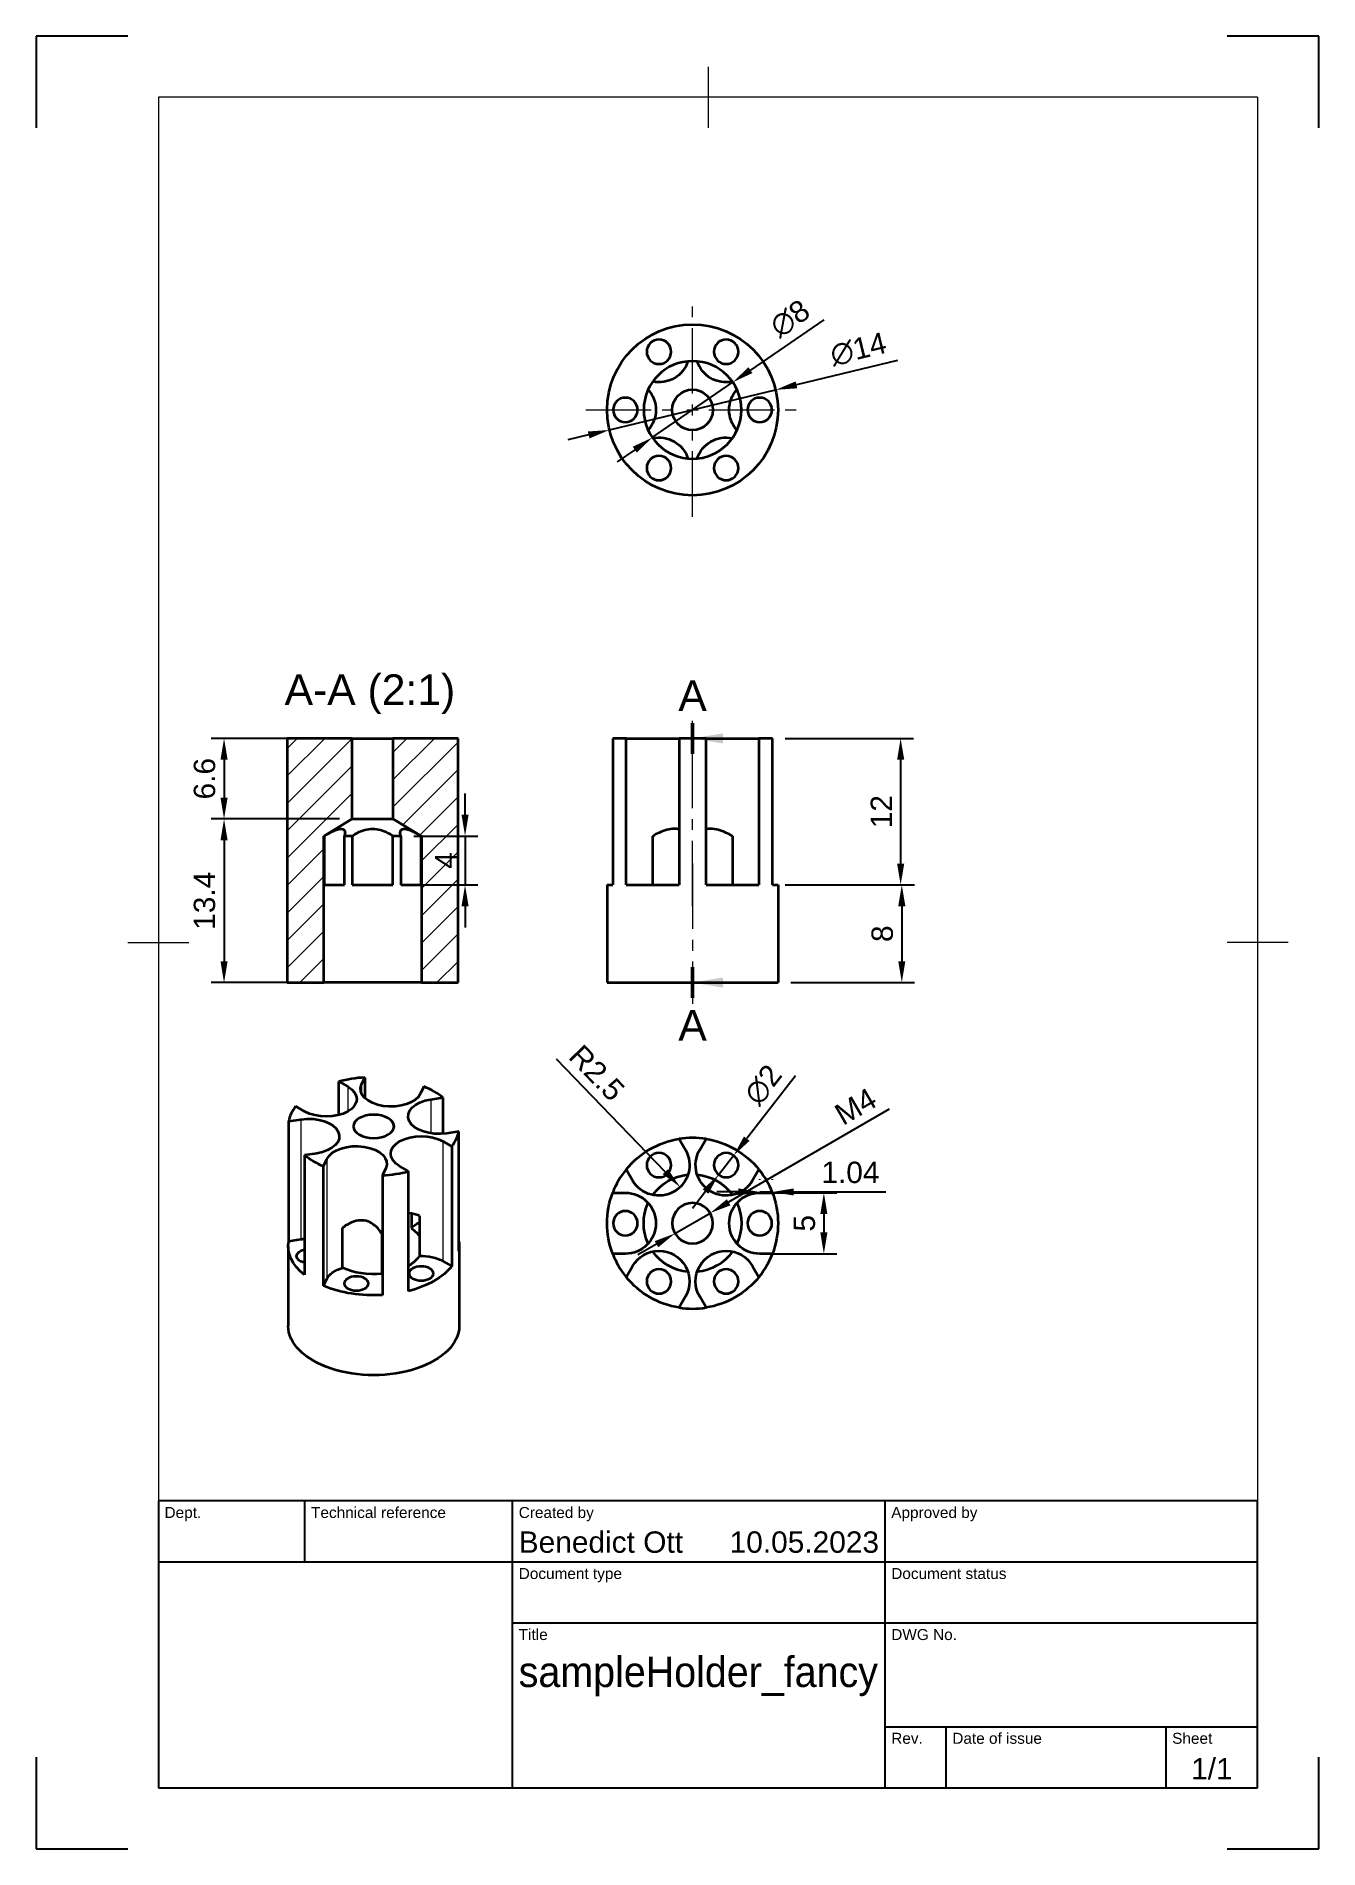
# Model space of a CAD drawing. Header units: millimetres. Extents: x 0 to 210, y 0 to 297.
import ezdxf
from ezdxf.enums import TextEntityAlignment as Align

# ---------------------------------------------------------------- set-up
doc = ezdxf.new("R2010")
doc.units = ezdxf.units.MM
doc.header["$LTSCALE"] = 0.75
doc.linetypes.add('CENTER2', pattern=[28.575, 19.05, -3.175, 3.175, -3.175])
for name, color, linetype, lineweight in [('BORDER', 7, 'Continuous', 18), ('FD_Dimensions', 7, 'Continuous', 18), ('Hatching', 7, 'Continuous', 18), ('Section Lines', 7, 'Continuous', 18), ('Smart Centers', 7, 'CENTER2', 18), ('TITLEBLOCK', 7, 'Continuous', 25), ('View Labels', 7, 'Continuous', 18), ('Visible', 7, 'Continuous', 35), ('Visible Narrow', 7, 'Continuous', 18)]:
    doc.layers.add(name, color=color, linetype=linetype, lineweight=lineweight)
doc.styles.add('FusionTitle', font='arial.ttf')
doc.styles.get("Standard").update_dxf_attribs({"font": 'arial.ttf'})
doc.dimstyles.new('Dim-ISO-25', dxfattribs={"dimtxt": 3.5, "dimasz": 3.5, "dimexe": 2.1, "dimexo": 2.1, "dimgap": 1.4, "dimtad": 1, "dimzin": 12, "dimdsep": 46, "dimtxsty": 'Standard', "dimcen": 0, "dimazin": 3, "dimtp": 0.1, "dimtm": 0.1, "dimtfac": 0.714286, "dimtmove": 0, "dimatfit": 3, "dimfxl": 1, "dimtzin": 12, "dimarcsym": 0})

# ---------------------------------------------------------------- blocks, each defined once
blk = doc.blocks.new('ISO_A4(P)_SHEET')
at = {"layer": 'BORDER'}
for p, q in [((110, 292), (110, 282)), ((200, 287), (20, 287)), ((20, 287), (20, 10)), ((200, 287), (200, 10)), ((15, 148.5), (25, 148.5)), ((205, 148.5), (195, 148.5)), ((20, 10), (200, 10))]:
    blk.add_line(p, q, dxfattribs=at)
at = {"layer": 'Defpoints'}
for p, q in [((15, 297), (0, 297)), ((0, 297), (0, 282)), ((210, 297), (195, 297)), ((210, 282), (210, 297)), ((0, 15), (0, 0)), ((210, 0), (210, 15)), ((0, 0), (15, 0)), ((195, 0), (210, 0))]:
    blk.add_line(p, q, dxfattribs=at)
blk = doc.blocks.new('ISO_TITLEBLOCK')
at = {"layer": 'TITLEBLOCK'}
for p, q in [((0, 47), (-180, 47)), ((-180, 47), (-180, 0)), ((-156, 37), (-156, 47)), ((-122, 0), (-122, 47)), ((-61, 0), (-61, 47)), ((0, 0), (0, 47)), ((-180, 37), (0, 37)), ((-122, 27), (0, 27)), ((-61, 10), (0, 10)), ((-51, 0), (-51, 10)), ((-15, 0), (-15, 10)), ((-180, 0), (0, 0))]:
    blk.add_line(p, q, dxfattribs=at)
at = {"layer": 'TITLEBLOCK', "style": 'FusionTitle'}
for s, p in [('Dept.', (-179, 46)), ('Technical reference', (-155, 46)), ('Created by', (-121, 46)), ('Approved by', (-60, 46)), ('Document type', (-121, 36)), ('Document status', (-60, 36)), ('Title', (-121, 26)), ('DWG No.', (-60, 26)), ('Rev.', (-60, 9)), ('Date of issue', (-50, 9)), ('Sheet', (-14, 9))]:
    blk.add_text(s, height=1.8, dxfattribs=at).set_placement(p, align=Align.TOP_LEFT)
for tag, height, p in [('DEPT', 3.5, (-179, 42)), ('TECHNICAL_REFERENCE', 3.5, (-155, 42)), ('CREATED_BY', 3.5, (-121, 42)), ('APPROVED_BY', 3.5, (-60, 42)), ('DOCUMENT_TYPE', 3.5, (-121, 32)), ('DOCUMENT_STATUS', 3.5, (-60, 32)), ('TITLE_1', 5, (-121, 21.5)), ('TITLE_2', 5, (-121, 14)), ('TITLE_3', 5, (-121, 6.5)), ('DATE_OF_ISSUE', 3.5, (-50, 5))]:
    blk.add_attdef(tag, text='', height=height, dxfattribs=at).set_placement(p, align=Align.TOP_LEFT)
for tag, p in [('CREATED_DATE', (-62, 42)), ('APPROVED_DATE', (-0.99, 42))]:
    blk.add_attdef(tag, text='', height=3.5, dxfattribs=at).set_placement(p, align=Align.TOP_RIGHT)
for tag, height, p in [('DRAWING_NUMBER', 5, (-30.5, 19.75)), ('REV', 3.5, (-56, 4.85)), ('SHEET', 3.5, (-7.5, 4.85))]:
    blk.add_attdef(tag, text='', height=height, dxfattribs=at).set_placement(p, align=Align.TOP_CENTER)
blk = doc.blocks.new('*U8')
at = {"layer": 'Smart Centers', "color": 0, "ltscale": 0.75, "transparency": 16777216}
blk.add_line((0, 11.5), (0, -11.5), dxfattribs=at)
blk = doc.blocks.new('*U9')
at = {"layer": 'Smart Centers', "color": 0, "ltscale": 0.75, "transparency": 16777216}
blk.add_line((0, -15.5), (0, 15.5), dxfattribs=at)
blk = doc.blocks.new('*U10')
at = {"layer": 'Smart Centers', "color": 0, "ltscale": 0.75, "transparency": 16777216}
for p, q in [((0, 2.678906), (0, 17.5)), ((-17.5, 0), (-2.678906, 0)), ((2.678906, 0), (17.5, 0)), ((0, -17.5), (0, -2.678906))]:
    blk.add_line(p, q, dxfattribs=at)
at = {"layer": 'Smart Centers', "color": 0, "linetype": 'Continuous', "ltscale": 0.75, "transparency": 16777216}
for p, q in [((-0.892969, 0), (0.892969, 0)), ((0, -0.892969), (0, 0.892969))]:
    blk.add_line(p, q, dxfattribs=at)
blk = doc.blocks.new('*D24')
at = {"layer": 'Defpoints', "color": 0, "transparency": 16777216}
for p in [(120.541384, 181.938508), (120.541384, 157.938508), (141.541384, 157.938508)]:
    blk.add_point(p, dxfattribs=at)
at = {"layer": 'FD_Dimensions', "color": 0, "lineweight": -2, "transparency": 16777216}
for p, q in [((122.641384, 181.938508), (143.641384, 181.938508)), ((141.541384, 178.438508), (141.541384, 161.438508)), ((122.641384, 157.938508), (143.641384, 157.938508))]:
    blk.add_line(p, q, dxfattribs=at)
at = {"layer": 'FD_Dimensions', "color": 0, "transparency": 16777216}
for points in [[(140.958051, 178.438508), (142.124717, 178.438508), (141.541384, 181.938508)], [(140.958051, 161.438508), (142.124717, 161.438508), (141.541384, 157.938508)]]:
    blk.add_solid(points, dxfattribs=at)
at = {"layer": 'FD_Dimensions', "color": 0, "transparency": 16777216, "insert": (138.384222, 169.938508), "char_height": 3.5, "attachment_point": 5, "rotation": 90}
blk.add_mtext('12', dxfattribs=at)
blk = doc.blocks.new('*D25')
at = {"layer": 'Defpoints', "color": 0, "transparency": 16777216}
for p in [(121.464687, 157.938508), (121.464687, 141.938508), (141.727066, 141.938508)]:
    blk.add_point(p, dxfattribs=at)
at = {"layer": 'FD_Dimensions', "color": 0, "lineweight": -2, "transparency": 16777216}
for p, q in [((123.564687, 157.938508), (143.827066, 157.938508)), ((141.727066, 154.438508), (141.727066, 145.438508)), ((123.564687, 141.938508), (143.827066, 141.938508))]:
    blk.add_line(p, q, dxfattribs=at)
at = {"layer": 'FD_Dimensions', "color": 0, "transparency": 16777216}
for points in [[(141.143733, 154.438508), (142.310399, 154.438508), (141.727066, 157.938508)], [(141.143733, 145.438508), (142.310399, 145.438508), (141.727066, 141.938508)]]:
    blk.add_solid(points, dxfattribs=at)
at = {"layer": 'FD_Dimensions', "color": 0, "transparency": 16777216, "insert": (138.540061, 149.938508), "char_height": 3.5, "attachment_point": 5, "rotation": 90}
blk.add_mtext('8', dxfattribs=at)
blk = doc.blocks.new('*D26')
at = {"layer": 'Defpoints', "color": 0, "transparency": 16777216}
for p in [(121.073551, 239.057407), (93.855823, 232.485094)]:
    blk.add_point(p, dxfattribs=at)
at = {"layer": 'FD_Dimensions', "color": 0, "lineweight": -2, "transparency": 16777216}
for p, q in [((141.022262, 243.874458), (124.475767, 239.878946)), ((93.855823, 232.485094), (121.073551, 239.057407)), ((90.453607, 231.663555), (87.051392, 230.842015))]:
    blk.add_line(p, q, dxfattribs=at)
at = {"layer": 'FD_Dimensions', "color": 0, "transparency": 16777216}
for points in [[(124.338844, 240.445982), (124.61269, 239.31191), (121.073551, 239.057407)], [(90.316684, 232.230591), (90.590531, 231.096519), (93.855823, 232.485094)]]:
    blk.add_solid(points, dxfattribs=at)
at = {"layer": 'FD_Dimensions', "color": 0, "transparency": 16777216, "insert": (134.609709, 245.70531), "char_height": 3.5, "attachment_point": 5, "rotation": 13.57541055}
blk.add_mtext('∅14', dxfattribs=at)
blk = doc.blocks.new('*D27')
at = {"layer": 'Defpoints', "color": 0, "transparency": 16777216}
for p in [(98.488481, 115.613846), (101.964687, 112.019964)]:
    blk.add_point(p, dxfattribs=at)
at = {"layer": 'FD_Dimensions', "color": 0, "lineweight": -2, "transparency": 16777216}
blk.add_line((85.139251, 129.414968), (103.007549, 110.9418), dxfattribs=at)
at = {"layer": 'FD_Dimensions', "color": 0, "transparency": 16777216}
blk.add_solid([(103.426836, 111.347357), (102.588263, 110.536242), (105.440894, 108.426082)], dxfattribs=at)
at = {"layer": 'FD_Dimensions', "color": 0, "transparency": 16777216, "insert": (91.791923, 127.12112), "char_height": 3.5, "attachment_point": 5, "rotation": 314.046453}
blk.add_mtext('R2.5', dxfattribs=at)
blk = doc.blocks.new('*D28')
at = {"layer": 'Defpoints', "color": 0, "transparency": 16777216}
for p in [(114.192639, 113.598614), (111.736736, 110.441315)]:
    blk.add_point(p, dxfattribs=at)
at = {"layer": 'FD_Dimensions', "color": 0, "lineweight": -2, "transparency": 16777216}
for p, q in [((124.348953, 126.65553), (116.341554, 116.361251)), ((111.736736, 110.441315), (114.192639, 113.598614)), ((109.58782, 107.678678), (107.438905, 104.916041))]:
    blk.add_line(p, q, dxfattribs=at)
at = {"layer": 'FD_Dimensions', "color": 0, "transparency": 16777216}
for points in [[(115.881115, 116.719403), (116.801994, 116.003098), (114.192639, 113.598614)], [(109.127381, 108.03683), (110.04826, 107.320525), (111.736736, 110.441315)]]:
    blk.add_solid(points, dxfattribs=at)
at = {"layer": 'FD_Dimensions', "color": 0, "transparency": 16777216, "insert": (119.034196, 125.173096), "char_height": 3.5, "attachment_point": 5, "rotation": 52.12245854}
blk.add_mtext('∅2', dxfattribs=at)
blk = doc.blocks.new('*D29')
at = {"layer": 'Defpoints', "color": 0, "transparency": 16777216}
for p in [(110.345722, 104.167562), (104.583653, 100.819808)]:
    blk.add_point(p, dxfattribs=at)
at = {"layer": 'FD_Dimensions', "color": 0, "lineweight": -2, "transparency": 16777216}
for p, q in [((139.63296, 121.183409), (113.372018, 105.925836)), ((104.583653, 100.819808), (110.345722, 104.167562)), ((101.557356, 99.061533), (98.53106, 97.303259))]:
    blk.add_line(p, q, dxfattribs=at)
at = {"layer": 'FD_Dimensions', "color": 0, "transparency": 16777216}
for points in [[(113.078973, 106.430219), (113.665064, 105.421454), (110.345722, 104.167562)], [(101.264311, 99.565916), (101.850402, 98.55715), (104.583653, 100.819808)]]:
    blk.add_solid(points, dxfattribs=at)
at = {"layer": 'FD_Dimensions', "color": 0, "transparency": 16777216, "insert": (134.162568, 121.648185), "char_height": 3.5, "attachment_point": 5, "rotation": 30.15653149}
blk.add_mtext('M4', dxfattribs=at)
blk = doc.blocks.new('*D30')
at = {"layer": 'Defpoints', "color": 0, "transparency": 16777216}
for p in [(118.464687, 107.493685), (118.464687, 97.493685), (128.964687, 97.493685)]:
    blk.add_point(p, dxfattribs=at)
at = {"layer": 'FD_Dimensions', "color": 0, "lineweight": -2, "transparency": 16777216}
for p, q in [((120.564687, 107.493685), (131.064687, 107.493685)), ((128.964687, 103.993685), (128.964687, 100.993685)), ((120.564687, 97.493685), (131.064687, 97.493685))]:
    blk.add_line(p, q, dxfattribs=at)
at = {"layer": 'FD_Dimensions', "color": 0, "transparency": 16777216}
for points in [[(128.381354, 103.993685), (129.548021, 103.993685), (128.964687, 107.493685)], [(128.381354, 100.993685), (129.548021, 100.993685), (128.964687, 97.493685)]]:
    blk.add_solid(points, dxfattribs=at)
at = {"layer": 'FD_Dimensions', "color": 0, "transparency": 16777216, "insert": (125.784844, 102.493685), "char_height": 3.5, "attachment_point": 5, "rotation": 90}
blk.add_mtext('5', dxfattribs=at)
blk = doc.blocks.new('*D31')
at = {"layer": 'Defpoints', "color": 0, "transparency": 16777216}
for p in [(118.464687, 107.493685), (120.541384, 107.622844), (120.541384, 107.493685)]:
    blk.add_point(p, dxfattribs=at)
at = {"layer": 'FD_Dimensions', "color": 0, "lineweight": -2, "transparency": 16777216}
for p, q in [((114.964687, 107.622844), (111.464687, 107.622844)), ((118.464687, 109.593685), (118.464687, 109.722844)), ((118.464687, 107.622844), (120.541384, 107.622844)), ((120.541384, 109.593685), (120.541384, 109.722844)), ((124.041384, 107.622844), (139.088997, 107.622844))]:
    blk.add_line(p, q, dxfattribs=at)
at = {"layer": 'FD_Dimensions', "color": 0, "transparency": 16777216}
for points in [[(114.964687, 108.206178), (114.964687, 107.039511), (118.464687, 107.622844)], [(124.041384, 108.206178), (124.041384, 107.039511), (120.541384, 107.622844)]]:
    blk.add_solid(points, dxfattribs=at)
at = {"layer": 'FD_Dimensions', "color": 0, "transparency": 16777216, "insert": (133.31519, 110.80985), "char_height": 3.5, "attachment_point": 5}
blk.add_mtext('1.04', dxfattribs=at)
blk = doc.blocks.new('*D32')
at = {"layer": 'Defpoints', "color": 0, "transparency": 16777216}
for p in [(114.055945, 240.305048), (100.873429, 231.237453)]:
    blk.add_point(p, dxfattribs=at)
at = {"layer": 'FD_Dimensions', "color": 0, "lineweight": -2, "transparency": 16777216}
for p, q in [((128.95613, 250.554141), (116.939621, 242.288584)), ((100.873429, 231.237453), (114.055945, 240.305048)), ((97.989754, 229.253916), (95.106079, 227.27038))]:
    blk.add_line(p, q, dxfattribs=at)
at = {"layer": 'FD_Dimensions', "color": 0, "transparency": 16777216}
for points in [[(116.609031, 242.769197), (117.27021, 241.807972), (114.055945, 240.305048)], [(97.659165, 229.734529), (98.320343, 228.773304), (100.873429, 231.237453)]]:
    blk.add_solid(points, dxfattribs=at)
at = {"layer": 'FD_Dimensions', "color": 0, "transparency": 16777216, "insert": (123.424208, 250.735975), "char_height": 3.5, "attachment_point": 5, "rotation": 34.52216492}
blk.add_mtext('∅8', dxfattribs=at)
blk = doc.blocks.new('*D33')
at = {"layer": 'Defpoints', "color": 0, "transparency": 16777216}
for p in [(51.748368, 168.743325), (30.748368, 141.938508), (47.080368, 141.938508)]:
    blk.add_point(p, dxfattribs=at)
at = {"layer": 'FD_Dimensions', "color": 0, "lineweight": -2, "transparency": 16777216}
for p, q in [((49.648368, 168.743325), (28.648368, 168.743325)), ((30.748368, 165.243325), (30.748368, 145.438508)), ((44.980368, 141.938508), (28.648368, 141.938508))]:
    blk.add_line(p, q, dxfattribs=at)
at = {"layer": 'FD_Dimensions', "color": 0, "transparency": 16777216}
for points in [[(30.165035, 165.243325), (31.331702, 165.243325), (30.748368, 168.743325)], [(30.165035, 145.438508), (31.331702, 145.438508), (30.748368, 141.938508)]]:
    blk.add_solid(points, dxfattribs=at)
at = {"layer": 'FD_Dimensions', "color": 0, "transparency": 16777216, "insert": (27.560169, 155.340917), "char_height": 3.5, "attachment_point": 5, "rotation": 90}
blk.add_mtext('13.4', dxfattribs=at)
blk = doc.blocks.new('*D34')
at = {"layer": 'Defpoints', "color": 0, "transparency": 16777216}
for p in [(51.748368, 181.938508), (30.748368, 168.743325), (51.748368, 168.743325)]:
    blk.add_point(p, dxfattribs=at)
at = {"layer": 'FD_Dimensions', "color": 0, "lineweight": -2, "transparency": 16777216}
for p, q in [((49.648368, 181.938508), (28.648368, 181.938508)), ((30.748368, 178.438508), (30.748368, 172.243325)), ((49.648368, 168.743325), (28.648368, 168.743325))]:
    blk.add_line(p, q, dxfattribs=at)
at = {"layer": 'FD_Dimensions', "color": 0, "transparency": 16777216}
for points in [[(30.165035, 178.438508), (31.331702, 178.438508), (30.748368, 181.938508)], [(30.165035, 172.243325), (31.331702, 172.243325), (30.748368, 168.743325)]]:
    blk.add_solid(points, dxfattribs=at)
at = {"layer": 'FD_Dimensions', "color": 0, "transparency": 16777216, "insert": (27.561363, 175.340917), "char_height": 3.5, "attachment_point": 5, "rotation": 90}
blk.add_mtext('6.6', dxfattribs=at)
blk = doc.blocks.new('*D35')
at = {"layer": 'Defpoints', "color": 0, "transparency": 16777216}
for p in [(59.712344, 165.938508), (59.712344, 157.938508), (70.212344, 157.938508)]:
    blk.add_point(p, dxfattribs=at)
at = {"layer": 'FD_Dimensions', "color": 0, "lineweight": -2, "transparency": 16777216}
for p, q in [((70.212344, 169.438508), (70.212344, 172.938508)), ((61.812344, 165.938508), (72.312344, 165.938508)), ((70.212344, 165.938508), (70.212344, 157.938508)), ((61.812344, 157.938508), (72.312344, 157.938508)), ((70.212344, 154.438508), (70.212344, 150.938508))]:
    blk.add_line(p, q, dxfattribs=at)
at = {"layer": 'FD_Dimensions', "color": 0, "transparency": 16777216}
for points in [[(69.62901, 169.438508), (70.795677, 169.438508), (70.212344, 165.938508)], [(69.62901, 154.438508), (70.795677, 154.438508), (70.212344, 157.938508)]]:
    blk.add_solid(points, dxfattribs=at)
at = {"layer": 'FD_Dimensions', "color": 0, "transparency": 16777216, "insert": (67.062344, 161.938508), "char_height": 3.5, "attachment_point": 5, "rotation": 90}
blk.add_mtext('4', dxfattribs=at)

msp = doc.modelspace()

# ---------------------------------------------------------------- hatches: boundary and pattern name
at = {"layer": 'Hatching'}
h = msp.add_hatch(dxfattribs=at)
h.set_pattern_fill('ANSI31', color=256, style=0)
h.paths.add_polyline_path([(69.08, 141.939), (69.08, 181.939), (58.412, 181.939), (58.412, 168.743), (63.08, 165.939), (63.08, 141.939)], flags=0)
h.paths.add_polyline_path([(41.08, 181.939), (41.08, 141.939), (47.08, 141.939), (47.08, 165.939), (51.748, 168.743), (51.748, 181.939)], flags=0)

# ---------------------------------------------------------------- linework, layer by layer
at = {"layer": 'Section Lines', "lineweight": 50}
for p, q in [((107.465, 184.439), (107.465, 179.439)), ((107.465, 139.439), (107.465, 144.439))]:
    msp.add_line(p, q, dxfattribs=at)
at = {"layer": 'Section Lines'}
for p, q in [((112.465, 181.939), (117.465, 181.939)), ((112.465, 141.939), (117.465, 141.939))]:
    msp.add_line(p, q, dxfattribs=at)
for points in [[(112.465, 181.105), (107.465, 181.939), (112.465, 182.772)], [(112.465, 141.105), (107.465, 141.939), (112.465, 142.772)]]:
    msp.add_solid(points, dxfattribs=at)
at = {"layer": 'Visible', "extrusion": (-1, -2e-16, 0)}
for p, q in [((41.08, 181.939), (41.08, 141.939)), ((51.748, 181.939), (41.08, 181.939)), ((51.748, 168.743), (51.748, 181.939)), ((51.748, 181.939), (58.412, 181.939)), ((69.08, 181.939), (58.412, 181.939)), ((58.412, 181.939), (58.412, 168.743)), ((69.08, 141.939), (69.08, 181.939)), ((47.08, 165.939), (51.748, 168.743)), ((51.748, 168.743), (58.412, 168.743)), ((58.412, 168.743), (63.08, 165.939)), ((47.08, 141.939), (47.08, 165.939)), ((47.116, 165.939), (47.08, 165.939)), ((47.116, 165.939), (47.116, 157.939)), ((51.748, 165.939), (50.448, 165.939)), ((50.448, 157.939), (50.448, 165.939)), ((51.748, 165.939), (51.748, 157.939)), ((59.712, 165.939), (58.413, 165.939)), ((58.413, 157.939), (58.413, 165.939)), ((59.712, 165.939), (59.712, 157.939)), ((63.08, 165.939), (63.045, 165.939)), ((63.045, 157.939), (63.045, 165.939)), ((63.08, 165.939), (63.08, 141.939)), ((47.116, 157.939), (50.448, 157.939)), ((51.748, 157.939), (58.413, 157.939)), ((59.712, 157.939), (63.045, 157.939)), ((41.08, 141.939), (47.08, 141.939)), ((63.08, 141.939), (47.08, 141.939)), ((63.08, 141.939), (69.08, 141.939))]:
    msp.add_line(p, q, dxfattribs=at)
at = {"layer": 'Visible'}
for p, q in [((96.596, 181.939), (94.388, 181.939)), ((94.388, 181.939), (94.388, 157.939)), ((96.596, 157.939), (96.596, 181.939)), ((96.596, 181.939), (97.635, 181.939)), ((97.635, 181.939), (105.256, 181.939)), ((109.673, 181.939), (105.256, 181.939)), ((105.256, 181.939), (105.256, 157.939)), ((109.673, 181.939), (117.295, 181.939)), ((109.673, 157.939), (109.673, 181.939)), ((117.295, 181.939), (118.333, 181.939)), ((120.541, 181.939), (118.333, 181.939)), ((118.333, 181.939), (118.333, 157.939)), ((120.541, 157.939), (120.541, 181.939)), ((100.942, 157.939), (100.942, 165.939)), ((113.987, 165.939), (113.987, 157.939)), ((93.465, 157.939), (94.388, 157.939)), ((93.465, 157.939), (93.465, 141.939)), ((96.596, 157.939), (105.256, 157.939)), ((109.673, 157.939), (118.333, 157.939)), ((120.541, 157.939), (121.465, 157.939)), ((121.465, 157.939), (121.465, 141.939)), ((93.465, 141.939), (121.465, 141.939))]:
    msp.add_line(p, q, dxfattribs=at)
at = {"layer": 'Visible', "extrusion": (-0.707107, -0.407196, 0.578093)}
for p, q in [((49.545, 120.226), (49.545, 125.73)), ((49.545, 125.73), (51.013, 124.884)), ((53.273, 125.233), (53.811, 126.388)), ((53.811, 126.388), (53.811, 123.011)), ((63.47, 124.898), (62.933, 123.742)), ((64.587, 122.79), (66.593, 123.099)), ((66.593, 123.099), (66.593, 117.158)), ((41.331, 119.201), (43.337, 119.511)), ((41.331, 99.58), (41.331, 119.201)), ((43.942, 120.812), (42.474, 121.658)), ((66.57, 115.926), (68.038, 115.08)), ((69.181, 117.537), (67.175, 117.227)), ((69.181, 97.916), (69.181, 117.537)), ((45.925, 113.948), (43.919, 113.639)), ((43.919, 113.639), (43.919, 94.018)), ((47.042, 111.84), (47.579, 112.996)), ((68.038, 115.08), (68.038, 95.459)), ((47.042, 92.219), (47.042, 111.84)), ((57.239, 111.505), (56.701, 110.35)), ((56.701, 110.35), (56.701, 90.729)), ((60.967, 111.008), (59.499, 111.854)), ((60.967, 91.387), (60.967, 111.008)), ((61.418, 104.087), (61.418, 101.686)), ((50.154, 95.199), (50.154, 101.74)), ((62.755, 103.684), (62.755, 97.144)), ((41.256, 98.748), (41.256, 85.667)), ((41.331, 99.58), (43.337, 99.89)), ((56.593, 100.746), (56.593, 94.206)), ((69.256, 98.748), (69.256, 85.667)), ((66.57, 96.305), (68.038, 95.459)), ((47.042, 92.219), (47.579, 93.374))]:
    msp.add_line(p, q, dxfattribs=at)
at = {"layer": 'Visible', "extrusion": (-1e-16, -1, 2.967e-13)}
for p, q in [((105.256, 116.318), (106.295, 114.52)), ((108.635, 114.52), (109.673, 116.318)), ((97.635, 109.52), (96.596, 111.318)), ((118.333, 111.318), (117.295, 109.52)), ((94.388, 107.494), (96.465, 107.494)), ((118.465, 107.494), (120.541, 107.494)), ((96.465, 97.494), (94.388, 97.494)), ((96.596, 93.669), (97.635, 95.467)), ((117.295, 95.467), (118.333, 93.669)), ((120.541, 97.494), (118.465, 97.494)), ((106.295, 90.467), (105.256, 88.669)), ((109.673, 88.669), (108.635, 90.467))]:
    msp.add_line(p, q, dxfattribs=at)
at = {"layer": 'Visible'}
for radius in [14, 3.332]:
    msp.add_circle((107.465, 235.771), radius, dxfattribs=at)
at = {"layer": 'Visible', "extrusion": (1e-16, 0, -1)}
for centre, radius in [((-101.965, 245.298), 2), ((-112.965, 245.298), 2), ((-107.465, 235.771), 8), ((-96.465, 235.771), 2), ((-118.465, 235.771), 2), ((-101.965, 226.245), 2), ((-112.965, 226.245), 2)]:
    msp.add_circle(centre, radius, dxfattribs=at)
at = {"layer": 'Visible', "extrusion": (0, 0, -1)}
for centre, radius in [((-101.965, 112.02), 2), ((-112.965, 112.02), 2), ((-96.465, 102.494), 2), ((-107.465, 102.494), 3.332), ((-118.465, 102.494), 2), ((-101.965, 92.967), 2), ((-112.965, 92.967), 2)]:
    msp.add_circle(centre, radius, dxfattribs=at)
at = {"layer": 'Visible', "extrusion": (1e-16, 0, -1)}
for centre, start, end in [((-101.965, 245.298), 198.19816, 281.80184), ((-112.965, 245.298), 258.19816, 341.80184), ((-96.465, 235.771), 138.19816, 221.80184), ((-118.465, 235.771), 318.19816, 41.80184), ((-101.965, 226.245), 78.19816, 161.80184), ((-112.965, 226.245), 18.19816, 101.80184)]:
    msp.add_arc(centre, 5, start, end, dxfattribs=at)
at = {"layer": 'Visible', "extrusion": (0, 0, -1)}
for centre, radius, start, end in [((-107.465, 102.494), 14, 39.07517, 80.92483), ((-107.465, 102.494), 14, 99.07517, 140.92483), ((-101.965, 112.02), 5, 150, 330), ((-112.965, 112.02), 5, 210, 30), ((-107.465, 102.494), 8, 35.38002, 84.61998), ((-107.465, 102.494), 8, 95.38002, 144.61998), ((-107.465, 102.494), 14, 339.07517, 20.92483), ((-96.465, 102.494), 5, 90, 270), ((-118.465, 102.494), 5, 270, 90), ((-107.465, 102.494), 14, 159.07517, 200.92483), ((-107.465, 102.494), 8, 335.38002, 24.61998), ((-107.465, 102.494), 8, 155.38002, 204.61998), ((-101.965, 92.967), 5, 30, 210), ((-107.465, 102.494), 8, 275.38002, 324.61998), ((-112.965, 92.967), 5, 330, 150), ((-107.465, 102.494), 8, 215.38002, 264.61998), ((-107.465, 102.494), 14, 279.07517, 320.92483), ((-107.465, 102.494), 14, 219.07517, 260.92483)]:
    msp.add_arc(centre, radius, start, end, dxfattribs=at)
at = {"layer": 'Visible'}
for centre, radius, start, end in [((107.465, 102.494), 14, 80.92483, 99.07517), ((107.465, 102.494), 14, 140.92483, 159.07517), ((107.465, 102.494), 14, 20.92483, 39.07517), ((60.549, 98.748), 5.407, 65.91815, 85.56496), ((107.465, 102.494), 14, 200.92483, 219.07517), ((107.465, 102.494), 14, 320.92483, 339.07517), ((107.465, 102.494), 14, 260.92483, 279.07517)]:
    msp.add_arc(centre, radius, start, end, dxfattribs=at)
at = {"layer": 'Visible', "extrusion": (0, 3e-16, -1)}
for centre, major_axis, start_param, end_param in [((47.478, 122.848), (-5, 0), 2.3561945, 5.4977871), ((58.103, 124.488), (5, 0), 0.2617994, 3.403392), ((44.631, 116.73), (5, 0), 4.4505896, 7.5921822), ((63.034, 113.89), (5, 0), 2.3561945, 5.4977871), ((65.881, 100.387), (-5, 0), 0.4677804, 0.8954198), ((44.631, 97.108), (-5, 0), 1.3089969, 1.427943)]:
    msp.add_ellipse(centre, major_axis=major_axis, ratio=0.5758617, start_param=start_param, end_param=end_param, dxfattribs=at)
at = {"layer": 'Visible'}
for major_axis, start_param, end_param in [((-14, 0), -1.4673885, -1.1506054), ((14, 0), 0.6270066, 0.9437897), ((14, 0), 2.7214017, 3.0381848), ((-14, 0), 2.7214017, 3.0381848), ((14, 0), 3.7685993, 4.0853824), ((-14, 0), 1.6742042, 1.9909873)]:
    msp.add_ellipse((55.256, 118.369), major_axis=major_axis, ratio=0.5758617, start_param=start_param, end_param=end_param, dxfattribs=at)
at = {"layer": 'Visible', "extrusion": (1e-16, 2e-16, -1)}
for centre, start_param, end_param in [((65.881, 120.008), 4.4505896, 7.5921822), ((52.409, 112.25), 0.2617994, 3.403392), ((52.409, 92.629), 0.2617994, 1.1030159)]:
    msp.add_ellipse(centre, major_axis=(-5, 0), ratio=0.5758617, start_param=start_param, end_param=end_param, dxfattribs=at)
at = {"layer": 'Visible', "extrusion": (0, 2e-16, -1)}
for centre, major_axis, start_param, end_param in [((55.256, 118.369), (3.332, 0), -1.5707963, 4.712389), ((55.256, 98.748), (-8, 0), 4.5444887, 5.403888), ((52.409, 92.629), (2, 0), -1.5707963, 4.712389)]:
    msp.add_ellipse(centre, major_axis=major_axis, ratio=0.5758617, start_param=start_param, end_param=end_param, dxfattribs=at)
at = {"layer": 'Visible', "extrusion": (-1e-16, 1e-16, -1)}
for centre, major_axis, start_param, end_param in [((55.256, 98.748), (8, 0), -0.6914991, -0.3556985), ((44.631, 97.108), (-2, 0), -1.206898, 1.206898), ((63.034, 94.269), (-2, 0), 1.5707963, 7.8539816), ((63.034, 94.269), (-5, 0), 1.514978, 2.3561945), ((52.409, 92.629), (-5, 0), 2.5621755, 2.6029935)]:
    msp.add_ellipse(centre, major_axis=major_axis, ratio=0.5758617, start_param=start_param, end_param=end_param, dxfattribs=at)
at = {"layer": 'Visible', "extrusion": (0, 1e-16, -1)}
for start_param, end_param in [(-0.6270066, 0.1034078), (4.6089811, 5.3393956)]:
    msp.add_ellipse((55.256, 98.748), major_axis=(-14, 0), ratio=0.5758617, start_param=start_param, end_param=end_param, dxfattribs=at)
at = {"layer": 'Visible', "extrusion": (-1e-16, 3e-16, -1)}
for centre, major_axis, start_param, end_param in [((55.256, 98.748), (-14, 0), 3.0381848, 3.2450005), ((55.256, 98.748), (14, 0), 0.4201909, 1.1506054), ((55.256, 85.667), (14, 0), 0, 3.1415927)]:
    msp.add_ellipse(centre, major_axis=major_axis, ratio=0.5758617, start_param=start_param, end_param=end_param, dxfattribs=at)
at = {"layer": 'Visible', "extrusion": (-1e-16, 2e-16, -1)}
msp.add_ellipse((55.256, 98.748), major_axis=(8, 0), ratio=0.5758617, start_param=0.3556985, end_param=0.7757645, dxfattribs=at)
at = {"layer": 'Visible'}
for points, knots in [([(47.116, 165.939), (47.461, 166.139), (47.794, 166.327), (48.428, 166.665), (48.774, 166.836), (49.396, 167.075), (49.672, 167.14), (50.096, 167.14), (50.272, 167.075), (50.498, 166.836), (50.55, 166.665), (50.557, 166.327), (50.523, 166.139), (50.448, 165.939)], [0.10079075, 0.10079075, 0.10079075, 0.10079075, 0.15871787, 0.15871787, 0.22238667, 0.22238667, 0.28605547, 0.28605547, 0.34972427, 0.34972427, 0.41339307, 0.41339307, 0.47132019, 0.47132019, 0.47132019, 0.47132019]), ([(51.748, 165.939), (52.019, 166.139), (52.317, 166.327), (52.959, 166.665), (53.356, 166.836), (54.204, 167.075), (54.656, 167.14), (55.505, 167.14), (55.956, 167.075), (56.804, 166.836), (57.202, 166.665), (57.844, 166.327), (58.142, 166.139), (58.413, 165.939)], [0.10079075, 0.10079075, 0.10079075, 0.10079075, 0.15871787, 0.15871787, 0.22238667, 0.22238667, 0.28605547, 0.28605547, 0.34972427, 0.34972427, 0.41339307, 0.41339307, 0.47132019, 0.47132019, 0.47132019, 0.47132019]), ([(59.712, 165.939), (59.638, 166.139), (59.603, 166.327), (59.611, 166.665), (59.662, 166.836), (59.889, 167.075), (60.064, 167.14), (60.489, 167.14), (60.765, 167.075), (61.386, 166.836), (61.732, 166.665), (62.367, 166.327), (62.699, 166.139), (63.045, 165.939)], [0.10079075, 0.10079075, 0.10079075, 0.10079075, 0.15871787, 0.15871787, 0.22238667, 0.22238667, 0.28605547, 0.28605547, 0.34972427, 0.34972427, 0.41339307, 0.41339307, 0.47132019, 0.47132019, 0.47132019, 0.47132019]), ([(105.256, 167.037), (105.008, 167.104), (104.738, 167.14), (104.097, 167.14), (103.677, 167.075), (102.829, 166.836), (102.399, 166.665), (101.662, 166.327), (101.298, 166.139), (100.942, 165.939)], [0.23873739, 0.23873739, 0.23873739, 0.23873739, 0.28605547, 0.28605547, 0.34972427, 0.34972427, 0.41339307, 0.41339307, 0.47132019, 0.47132019, 0.47132019, 0.47132019]), ([(113.987, 165.939), (113.631, 166.139), (113.267, 166.327), (112.53, 166.665), (112.101, 166.836), (111.252, 167.075), (110.832, 167.14), (110.191, 167.14), (109.921, 167.104), (109.673, 167.037)], [0.10079075, 0.10079075, 0.10079075, 0.10079075, 0.15871787, 0.15871787, 0.22238667, 0.22238667, 0.28605547, 0.28605547, 0.33337355, 0.33337355, 0.33337355, 0.33337355]), ([(56.593, 100.746), (56.394, 101.085), (56.161, 101.401), (55.634, 101.975), (55.294, 102.268), (54.534, 102.717), (54.113, 102.87), (53.293, 102.997), (52.842, 102.979), (51.964, 102.782), (51.536, 102.607), (50.822, 102.225), (50.479, 101.998), (50.154, 101.74)], [0.10079075, 0.10079075, 0.10079075, 0.10079075, 0.15871787, 0.15871787, 0.22238667, 0.22238667, 0.28605547, 0.28605547, 0.34972427, 0.34972427, 0.41339307, 0.41339307, 0.47132019, 0.47132019, 0.47132019, 0.47132019])]:
    msp.add_open_spline(points, degree=3, knots=knots, dxfattribs=at)
at = {"layer": 'Visible Narrow', "extrusion": (-0.707107, -0.407196, 0.578093)}
for p, q in [((51.013, 124.884), (51.013, 120.812)), ((53.273, 125.233), (53.273, 123.742)), ((64.587, 122.79), (64.587, 117.227)), ((43.337, 119.511), (43.337, 99.89)), ((66.57, 115.926), (66.57, 96.305)), ((47.579, 112.996), (47.579, 93.374))]:
    msp.add_line(p, q, dxfattribs=at)

# ---------------------------------------------------------------- block references
at = {"layer": 'BORDER'}
msp.add_blockref('ISO_A4(P)_SHEET', (0, 0), dxfattribs=at)
at = {"layer": 'Smart Centers', "ltscale": 0.75}
for name, p in [('*U10', (107.465, 235.771)), ('*U9', (107.465, 169.939)), ('*U8', (107.465, 149.939))]:
    msp.add_blockref(name, p, dxfattribs=at)
at = {"layer": 'TITLEBLOCK'}
ref = msp.add_blockref('ISO_TITLEBLOCK', (200, 10), dxfattribs=at)
ref.add_attrib('CREATED_DATE', '10.05.2023', dxfattribs={"height": 3.5, "style": 'FusionTitle'}).set_placement((138, 52), align=Align.TOP_RIGHT)
ref.add_attrib('SHEET', '1/1', dxfattribs={"height": 3.5, "style": 'FusionTitle'}).set_placement((192.5, 14.85), align=Align.TOP_CENTER)
ref.add_attrib('TITLE_1', 'sampleHolder_fancy', dxfattribs={"height": 5, "style": 'FusionTitle', "width": 0.923865}).set_placement((79, 31.5), align=Align.TOP_LEFT)
ref.add_attrib('CREATED_BY', 'Benedict Ott', dxfattribs={"height": 3.5, "style": 'FusionTitle'}).set_placement((79, 52), align=Align.TOP_LEFT)

# ---------------------------------------------------------------- texts
at = {"layer": 'Section Lines', "char_height": 5, "attachment_point": 5}
for insert in [(107.465, 188.939), (107.465, 134.939)]:
    msp.add_mtext('A', dxfattribs=dict(at, insert=insert))
at = {"layer": 'View Labels', "insert": (54.635, 185.931), "char_height": 5, "width": 30.21487, "attachment_point": 8}
msp.add_mtext('A-A (2:1)', dxfattribs=at)

# ---------------------------------------------------------------- dimensions: what is measured, and where the dimension line sits
at = {"layer": 'FD_Dimensions'}
for p1, p2, picture, middle in [((100.873, 231.237), (114.056, 240.305), '*D32', (125.286, 248.03)), ((93.856, 232.485), (121.074, 239.057), '*D26', (135.381, 242.512)), ((111.737, 110.441), (114.193, 113.599), '*D28', (121.627, 123.156))]:
    dim = msp.add_diameter_dim_2p(p1=p1, p2=p2, dimstyle='Dim-ISO-25', override={"dimlfac": 0.5, "dimclrd": 0, "dimclre": 0}, dxfattribs=at)
    dim.commit()
    dim.dimension.update_dxf_attribs({"geometry": picture, "text_midpoint": middle, "dimtype": 163})
for p1, p2, distance, picture, middle in [((51.748, 181.939), (51.748, 168.743), -21, '*D34', (27.561, 175.341)), ((120.541, 181.939), (120.541, 157.939), 21, '*D24', (138.384, 169.939)), ((59.712, 165.939), (59.712, 157.939), 10.5, '*D35', (67.062, 161.939)), ((121.465, 157.939), (121.465, 141.939), 20.262, '*D25', (138.54, 149.939)), ((118.465, 107.494), (120.541, 107.494), 0.129, '*D31', (133.315, 110.81)), ((118.465, 107.494), (118.465, 97.494), 10.5, '*D30', (125.785, 102.494))]:
    dim = msp.add_aligned_dim(p1=p1, p2=p2, distance=distance, dimstyle='Dim-ISO-25', override={"dimlfac": 0.5, "dimclrd": 0, "dimclre": 0}, dxfattribs=at)
    dim.commit()
    dim.dimension.update_dxf_attribs({"geometry": picture, "text_midpoint": middle})
dim = msp.add_linear_dim(base=(30.748, 141.939), p1=(51.748, 168.743), p2=(47.08, 141.939), angle=270, dimstyle='Dim-ISO-25', override={"dimlfac": 0.5, "dimclrd": 0, "dimclre": 0}, dxfattribs=at)
dim.commit()
dim.dimension.update_dxf_attribs({"geometry": '*D33', "text_midpoint": (27.56, 155.341)})
dim = msp.add_radius_dim(center=(101.965, 112.02), mpoint=(98.488, 115.614), dimstyle='Dim-ISO-25', override={"dimlfac": 0.5, "dimse1": 1, "dimclrd": 0, "dimclre": 0}, dxfattribs=at)
dim.commit()
dim.dimension.update_dxf_attribs({"geometry": '*D27', "text_midpoint": (89.501, 124.905), "dimtype": 164})
dim = msp.add_diameter_dim_2p(p1=(104.584, 100.82), p2=(110.346, 104.168), text='M4', dimstyle='Dim-ISO-25', override={"dimlfac": 0.5, "dimclrd": 0, "dimclre": 0}, dxfattribs=at)
dim.commit()
dim.dimension.update_dxf_attribs({"geometry": '*D29', "text_midpoint": (135.745, 118.925), "dimtype": 163})

doc.saveas('drawing.dxf')
